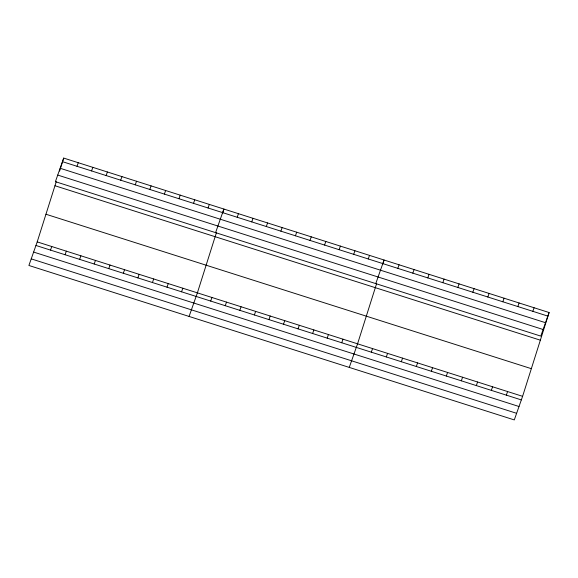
<?xml version="1.0" encoding="UTF-8"?>
<svg xmlns="http://www.w3.org/2000/svg" width="578" height="578" viewBox="0 0 578 578"><rect width="100%" height="100%" fill="white"/><g stroke="black" fill="none" stroke-linecap="round" stroke-linejoin="round"><path stroke-width="0.87" d="M549.1 312.525L540.791 336.107L55.401 181.673L63.71 158.083L549.1 312.525L522.599 396.327L514.29 419.917L28.9 265.475L37.209 241.893L56.247 181.673M59.592 171.095L63.71 158.083M216.425 232.638L197.387 292.858L189.078 316.441M222.602 213.116L223.888 209.048L215.58 232.638M376.61 283.603L357.565 343.823L349.257 367.406M382.78 264.081L384.067 260.013L375.758 283.603M77.011 166.298L78.268 162.714M50.51 250.101L51.767 246.524M91.57 170.929L92.834 167.353M65.068 254.732L66.333 251.155M106.135 175.56L107.392 171.984M79.634 259.37L80.891 255.787M120.694 180.192L121.958 176.615M94.192 264.002L95.457 260.425M135.259 184.83L136.516 181.246M108.758 268.633L110.015 265.056M149.818 189.461L151.082 185.885M123.316 273.271L124.573 269.688M164.383 194.092L165.64 190.516M137.882 277.902L139.139 274.326M178.942 198.724L180.206 195.147M152.44 282.534L153.697 278.957M193.507 203.362L194.764 199.778M166.999 287.165L168.263 283.588M208.066 207.993L209.33 204.417M181.564 291.803L182.821 288.22M237.19 217.263L238.447 213.679M210.688 301.066L211.945 297.489M251.755 221.894L253.012 218.318M225.247 305.697L226.511 302.121M266.314 226.525L267.571 222.949M239.812 310.335L241.069 306.752M280.872 231.157L282.136 227.58M254.371 314.967L255.635 311.39M295.437 235.795L296.695 232.212M268.936 319.598L270.193 316.022M309.996 240.426L311.26 236.85M283.495 324.229L284.759 320.653M324.561 245.058L325.819 241.481M298.06 328.868L299.317 325.284M339.12 249.689L340.384 246.112M312.619 333.499L313.876 329.922M353.685 254.327L354.943 250.744M327.184 338.13L328.441 334.554M368.244 258.958L369.508 255.382M341.743 342.768L343 339.185M397.809 268.365L399.073 264.789M371.307 352.175L372.564 348.592M412.815 273.141L414.072 269.558M386.314 356.944L387.571 353.368M427.814 277.91L429.078 274.333M401.313 361.72L402.57 358.143M442.82 282.685L444.077 279.109M416.319 366.495L417.576 362.912M457.819 287.461L459.084 283.877M431.318 371.264L432.582 367.687M472.826 292.23L474.083 288.653M446.324 376.04L447.582 372.463M487.825 297.005L489.089 293.429M461.323 380.815L462.588 377.232M502.831 301.781L504.088 298.205M476.33 385.584L477.587 382.007M517.837 306.55L519.095 302.973M491.329 390.36L492.593 386.783M532.837 311.325L534.094 307.749M506.335 395.135L507.592 391.559M62.446 161.659L547.843 316.101M60.126 168.263L545.516 322.705M57.728 175.069L543.118 329.503M54.961 185.74L540.351 340.182M45.951 214.236L531.341 368.67M37.209 241.893L522.599 396.327M35.944 245.469L521.334 399.911M33.618 252.073L519.015 406.507M31.226 258.872L516.616 413.313"/></g></svg>
